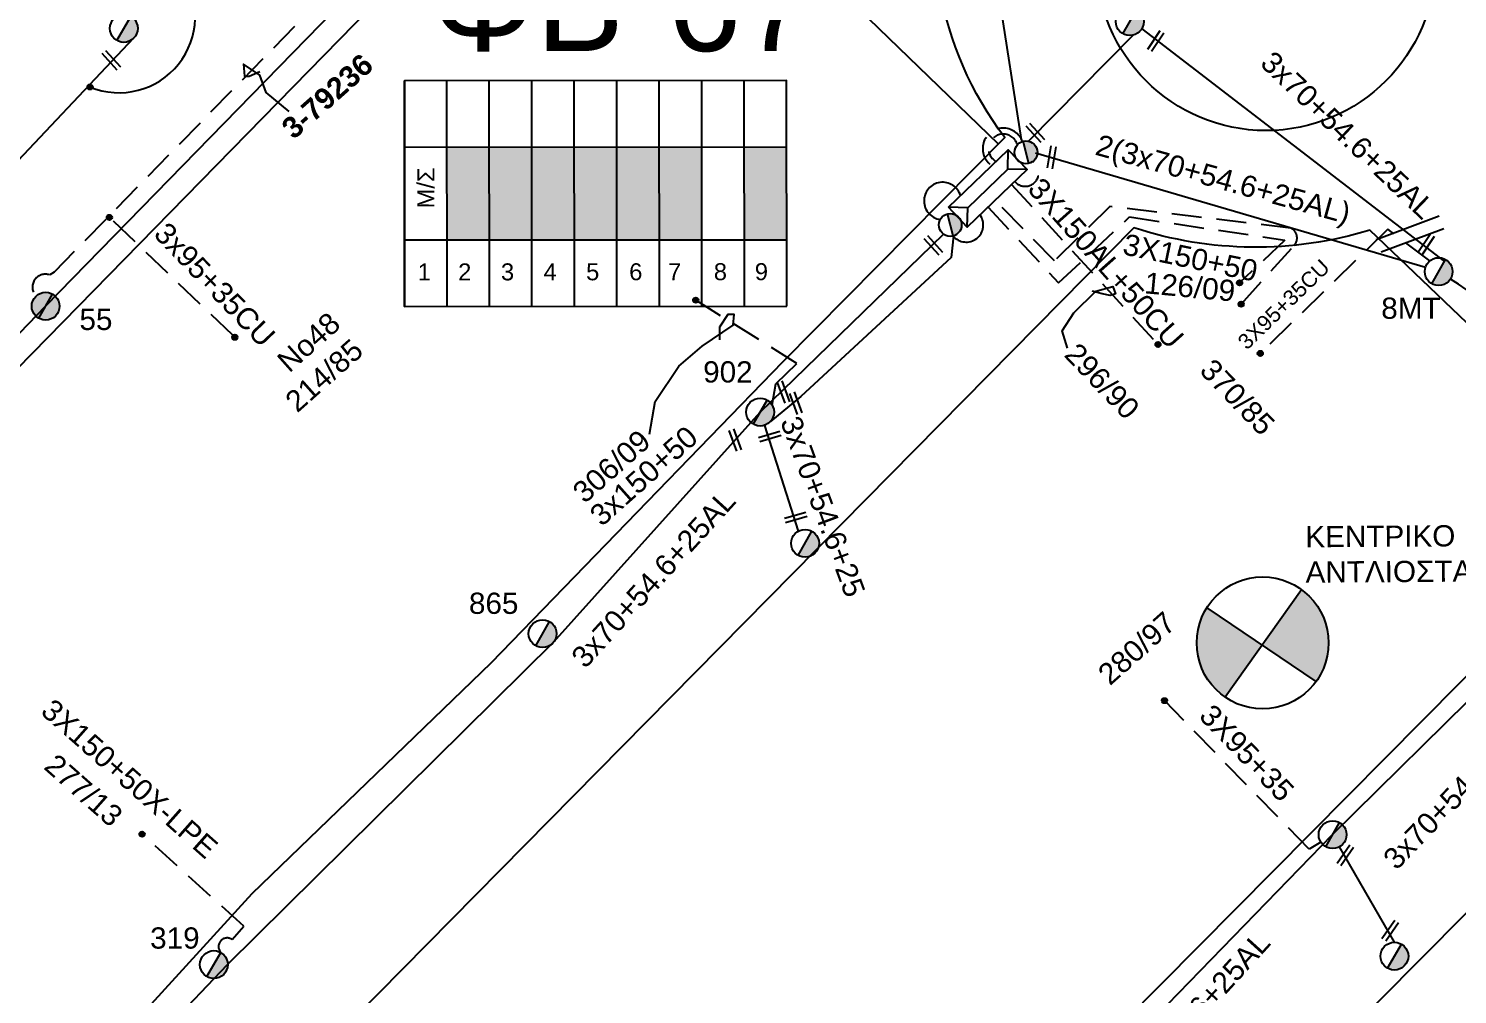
# Model space of a CAD drawing. Header units: millimetres. Extents: x -2449 to 9266, y 48 to 3905.
# Drawn here: x 7252.1 to 7373.2, y 2986.5 to 3068.4 of the extents above; entities that cross this region are included whole.
import ezdxf
from ezdxf.enums import TextEntityAlignment as Align

# ---------------------------------------------------------------- set-up
doc = ezdxf.new("R2010")
doc.units = ezdxf.units.MM
doc.linetypes.add('DASHED', pattern=[19.05, 12.7, -6.35])
for name, color, linetype in [('Άγνωστα', 7, 'Continuous'), ('Ασφαλειοκιβώτια Χ.Τ 9 αναχωρήσεων', 7, 'Continuous'), ('Επιγραφές - Σχήματα', 7, 'Continuous'), ('Καλώδια ΧΤ   3x150+50AL XLPE', 7, 'DASHED'), ('Καλώδια ΧΤ   3x150AL+50CU', 7, 'DASHED'), ('Καλώδια ΧΤ   3x150AL+50XLPE', 7, 'DASHED'), ('Καλώδια ΧΤ   3x95+35 CU', 7, 'DASHED'), ('Καλώδια ΧΤ   3x95+35 XLPE', 7, 'DASHED'), ('Μηχανική τομή', 7, 'Continuous'), ('Στύλος Ξύλινος', 7, 'Continuous'), ('Στύλος Ξύλινος @ 1', 7, 'Continuous'), ('Στύλος ΦΜ', 7, 'Continuous'), ('Στύλος ΦΜ @ 1', 7, 'Continuous'), ('Συνδέσεις', 7, 'Continuous'), ('Συνεστραμμένα ΧΤ   3x70+54.6+25 AL', 7, 'SYN_LINE'), ('Τομή', 7, 'Continuous'), ('Υποσταθμός εναέριος 2 στύλων', 7, 'Continuous'), ('Υποσταθμός πόλεως', 7, 'Continuous'), ('Υπόβαθρο ΔΕΗ', 7, 'Continuous'), ('Υπόγεια Καλώδια Δικτύου ΧΤ   .075', 7, 'DASHED')]:
    doc.layers.add(name, color=color, linetype=linetype)
doc.styles.add('arial', font='arial.ttf')
doc.styles.get("Standard").update_dxf_attribs({"font": 'arial.ttf'})
doc.linetypes.add('SYN_LINE', pattern='A,0.5,-0.0001,["/\\/\\/\\/",Standard,S=0.1,R=0,X=0,Y=-0.05],-0.25', length=0.7501)

# ---------------------------------------------------------------- blocks, each defined once
blk = doc.blocks.new('ΥΠΑΡΧΩΝ ΤΣΙΜΕΝΤΕΝΙΟΣ ΣΤΥΛΟΣ')
at = {"layer": 'Στύλος ΦΜ'}
blk.add_hatch(color=7, dxfattribs=at).paths.add_polyline_path([(-1.29, -2.28, 0.574793), (2.62, 0, 0.268822), (1.3, 2.27)])
at = {"layer": 'Στύλος ΦΜ', "color": 7}
blk.add_line((-1.29, -2.28), (1.3, 2.27), dxfattribs=at)
blk.add_circle((0, 0), 2.62, dxfattribs=at)
at = {"layer": 'Στύλος ΦΜ', "flags": 4}
for tag, p in [('ΑΡΙΘΜΟΣ', (-4.68, 8.05)), ('ΤΥΠΟΣ', (-4.91, 3.03))]:
    blk.add_attdef(tag, p, '', height=4, dxfattribs=at)
blk = doc.blocks.new('ΥΠΑΡΧΩΝ ΞΥΛΙΝΟΣ ΣΤΥΛΟΣ')
at = {"layer": 'Στύλος Ξύλινος'}
h = blk.add_hatch(color=7, dxfattribs=at)
h.paths.add_polyline_path([(-2.62, 0, 0.270008), (-1.29, -2.28), (1.3, 2.27, 0.576266)])
h.paths.add_polyline_path([(-1.29, -2.28, 0.574793), (2.62, 0, 0.268822), (1.3, 2.27)])
at = {"layer": 'Στύλος Ξύλινος', "color": 7}
blk.add_line((-1.29, -2.28), (1.3, 2.27), dxfattribs=at)
blk.add_circle((0, 0), 2.62, dxfattribs=at)
at = {"layer": 'Στύλος Ξύλινος', "flags": 4}
for tag, p in [('ΑΡΙΘΜΟΣ', (-4.91, 8.6)), ('ΤΥΠΟΣ', (-4.85, 3.39))]:
    blk.add_attdef(tag, p, '', height=4, dxfattribs=at)
blk = doc.blocks.new('ΥΠΟΣΤΑΘΜΟΣ ΕΝΑΕΡΙΟΣ ΕΠΙ 2 ΣΤΥΛΩΝ')
at = {"layer": 'Υποσταθμός εναέριος 2 στύλων', "linetype": 'Continuous'}
for points in [[(-11.97, -2.11, 0.574793), (-8.45, -0.07, 0.268822), (-9.64, 1.98)], [(9.68, -2.15, 0.574793), (13.19, -0.1, 0.268822), (12.01, 1.95)]]:
    blk.add_hatch(color=256, dxfattribs=at).paths.add_polyline_path(points)
for p, q in [((-11.97, -2.11), (-9.64, 1.98)), ((9.68, -2.15), (12.01, 1.95))]:
    blk.add_line(p, q, dxfattribs=at)
for centre in [(-10.81, -0.07), (10.84, -0.1)]:
    blk.add_circle(centre, 2.36, dxfattribs=at)
at = {"layer": 'Υποσταθμός πόλεως', "linetype": 'Continuous', "ltscale": 40}
blk.add_lwpolyline([(-8.57, 2.82), (8.57, 2.82), (8.57, -2.82), (-8.57, -2.82)], close=True, dxfattribs=at)
for points in [[(-5.75, 0), (-8.57, 2.82)], [(-8.57, -2.82), (-5.75, 0)], [(-5.75, 0), (5.75, 0)], [(5.75, 0), (8.57, 2.82)], [(8.57, -2.82), (5.75, 0)]]:
    blk.add_lwpolyline(points, dxfattribs=at)
at = {"layer": 'Υποσταθμός εναέριος 2 στύλων', "ltscale": 40, "flags": 1}
for tag, p in [('ΜΕΤΑΣΧΗΜΑΤΙΣΜΟΣ', (14.09, 2.51)), ('ΙΣΧΥΣ', (14.07, -0.28)), ('ΑΡΙΘΜΟΣ', (14.19, -3))]:
    blk.add_attdef(tag, p, '', height=1.8, dxfattribs=at)
blk = doc.blocks.new('ΑΣΦΑΛΕΙΟΚΙΒΩΤΙΟ ΥΠΟΣΤΑΘΜΟΥ 9 ΑΝΑΧΩΡΗΣΕΩΝ')
at = {"layer": 'Ασφαλειοκιβώτια Χ.Τ 9 αναχωρήσεων', "ltscale": 40}
for p, q in [((-23.8, 40.36), (24.02, 40.36)), ((-9.72, 40.36), (-9.72, -40.64)), ((9.94, 40.36), (9.94, -40.64)), ((-23.8, 31.36), (24.02, 31.36)), ((-23.8, 22.36), (24.02, 22.36)), ((-23.8, 13.36), (24.02, 13.36)), ((-23.8, 4.36), (24.02, 4.36)), ((-23.8, -4.64), (24.02, -4.64)), ((-23.8, -13.64), (24.02, -13.64)), ((-23.8, -22.64), (24.02, -22.64)), ((-23.8, -31.64), (24.02, -31.64))]:
    blk.add_line(p, q, dxfattribs=at)
at = {"layer": 'Ασφαλειοκιβώτια Χ.Τ 9 αναχωρήσεων'}
blk.add_lwpolyline([(-23.8, -40.64), (24.02, -40.64), (24.02, 40.36), (-23.8, 40.36)], close=True, dxfattribs=at)
for s, p in [('1', (-18.29, 37.57)), ('2', (-18.29, 29)), ('3', (-18.29, 19.93)), ('4', (-18.29, 10.91)), ('5', (-18.29, 1.89)), ('6', (-18.29, -7.24)), ('7', (-18.29, -15.48)), ('8', (-18.29, -25.17)), ('9', (-18.29, -33.86))]:
    blk.add_text(s, height=3.6, rotation=270, dxfattribs=at).set_placement(p)
at = {"layer": 'Ασφαλειοκιβώτια Χ.Τ 9 αναχωρήσεων', "ltscale": 40}
for tag, height, p in [('ΟΝΟΜΑ', 5, (-0.16, 44.31)), ('ΚΕΙΜΕΝΟ 1', 2, (17.06, 35.59)), ('ΚΕΙΜΕΝΟ 2', 2, (17.06, 26.88)), ('ΚΕΙΜΕΝΟ 3', 2, (17.06, 17.69)), ('ΚΕΙΜΕΝΟ 4', 2, (17.06, 8.71)), ('ΚΕΙΜΕΝΟ 5', 2, (17.06, -0.13)), ('ΚΕΙΜΕΝΟ 6', 2, (17.06, -9.05)), ('ΚΕΙΜΕΝΟ 7', 2, (17.06, -18.13)), ('ΚΕΙΜΕΝΟ 8', 2, (17.06, -26.85)), ('ΚΕΙΜΕΝΟ 9', 2, (17.06, -35.99)), ('ΣΧ', 2, (-0.1, -42.64))]:
    blk.add_attdef(tag, text='', height=height, dxfattribs=at).set_placement(p, align=Align.MIDDLE_CENTER)
blk = doc.blocks.new('ΜΗΧΑΝΙΚΗ ΤΟΜΗ')
at = {"layer": 'Μηχανική τομή', "ltscale": 40}
for p, q in [((-1.89, 0.78), (1.89, 0.78)), ((1.89, 0), (-1.89, 0))]:
    blk.add_line(p, q, dxfattribs=at)
blk = doc.blocks.new('_ΣΥΝΔΕΣΗ')
at = {"layer": 'Συνδέσεις', "linetype": 'SYN_LINE', "ltscale": 40}
blk.add_hatch(color=256, dxfattribs=at).paths.add_polyline_path([(0.5, -0.01, 1), (-0.5, -0.01, 1)])
at = {"layer": 'Συνδέσεις'}
blk.add_circle((0, -0.01), 0.5, dxfattribs=at)
blk = doc.blocks.new('ΤΟΜΗ')
at = {"layer": 'Τομή', "ltscale": 40}
for p, q in [((-5.68, 0), (5.68, 0)), ((5.68, -2.33), (-5.68, -2.33))]:
    blk.add_line(p, q, dxfattribs=at)

msp = doc.modelspace()

# ---------------------------------------------------------------- hatches: boundary and pattern name
at = {"layer": 'Ασφαλειοκιβώτια Χ.Τ 9 αναχωρήσεων', "ltscale": 40}
for color, points in [(62, [(7287.54, 3058.35), (7287.54, 3050.49), (7291.14, 3050.49), (7291.14, 3058.35)]), (27, [(7291.14, 3058.35), (7291.14, 3050.49), (7294.74, 3050.49), (7294.74, 3058.35)]), (2, [(7294.74, 3058.35), (7294.74, 3050.49), (7298.34, 3050.5), (7298.34, 3058.36)]), (1, [(7298.34, 3058.36), (7298.34, 3050.5), (7301.94, 3050.5), (7301.94, 3058.36)]), (151, [(7301.94, 3058.36), (7301.94, 3050.5), (7305.54, 3050.5), (7305.54, 3058.36)]), (30, [(7305.54, 3058.36), (7305.54, 3050.5), (7309.14, 3050.5), (7309.14, 3058.37)]), (6, [(7312.74, 3058.37), (7312.74, 3050.51), (7316.34, 3050.51), (7316.34, 3058.37)])]:
    msp.add_hatch(color=color, dxfattribs=at).paths.add_polyline_path(points)
at = {"layer": 'Επιγραφές - Σχήματα'}
h = msp.add_hatch(color=1, dxfattribs=at)
h.paths.add_polyline_path([(7359.97, 3020.85), (7356.62, 3016.14), (7361.2, 3013.05, 0.158648), (7362.27, 3016.33, 0.239646)])
h.paths.add_polyline_path([(7356.62, 3016.14), (7351.95, 3019.3, 0.140748), (7351.1, 3016.33, 0.245453), (7353.49, 3011.75)])

# ---------------------------------------------------------------- linework, layer by layer
at = {"layer": 'Άγνωστα', "color": 6, "linetype": 'DASHED', "ltscale": 0.2}
for points in [[(7333.41, 3053.27), (7339.38, 3046.84), (7345.4, 3052.43), (7358.57, 3050.47)], [(7358.57, 3050.47), (7354.73, 3046.84)]]:
    msp.add_lwpolyline(points, dxfattribs=at)
msp.add_lwpolyline([(7354.86, 3045.04), (7359.36, 3050.03, 0.499613), (7359.07, 3051.49), (7343.73, 3053.32), (7339.04, 3048.71), (7334, 3053.84)], format="xyb", dxfattribs=at)
at = {"layer": 'Άγνωστα', "color": 1, "linetype": 'DASHED', "ltscale": 0.2}
for points in [[(7317.2, 3040.02), (7308.63, 3045.38)], [(7315.1, 3036.5), (7315.41, 3038.29), (7317.2, 3040.02)]]:
    msp.add_lwpolyline(points, dxfattribs=at)
at = {"layer": 'Άγνωστα', "color": 1, "linetype": 'SYN_LINE', "ltscale": 20}
msp.add_lwpolyline([(7314.09, 3035.89), (7314.09, 3035.88)], dxfattribs=at)
at = {"layer": 'Επιγραφές - Σχήματα', "linetype": 'Continuous', "ltscale": 0.2}
for points in [[(7274.16, 3061.37), (7272.23, 3062.99), (7271.69, 3064.45), (7270.31, 3065.37), (7270.38, 3064.37), (7270.77, 3064.37), (7271.69, 3064.76)], [(7340.14, 3041.3), (7339.68, 3042.77), (7340.68, 3044.3), (7342.53, 3046.15), (7343.99, 3046.54), (7344.22, 3045.92), (7343.76, 3045.77), (7343.07, 3045.92), (7342.22, 3046.15)], [(7304.72, 3034.01), (7305.18, 3036.78), (7307.19, 3039.79), (7309.19, 3041.48), (7311.81, 3043.25), (7311.88, 3044.17), (7311.34, 3044.17), (7310.65, 3043.09), (7310.65, 3042.02)]]:
    msp.add_lwpolyline(points, dxfattribs=at)
at = {"layer": 'Επιγραφές - Σχήματα', "color": 1}
for points in [[(7353.49, 3011.75), (7359.97, 3020.85)], [(7351.95, 3019.3), (7361.2, 3013.05)]]:
    msp.add_lwpolyline(points, dxfattribs=at)
msp.add_circle((7356.68, 3016.33), 5.59, dxfattribs=at)
at = {"layer": 'Επιγραφές - Σχήματα', "linetype": 'Continuous', "ltscale": 0.2}
msp.add_arc((7259.75, 3069.43), 6.47, 247.6656, 34.8335, dxfattribs=at)
at = {"layer": 'Επιγραφές - Σχήματα', "color": 2, "linetype": 'DASHED', "ltscale": 0.2}
msp.add_arc((7334.69, 3058.22), 1.74, 20.0398, 236.1669, dxfattribs=at)
at = {"layer": 'Επιγραφές - Σχήματα', "color": 27, "linetype": 'DASHED', "ltscale": 0.2}
msp.add_arc((7334.69, 3058.22), 1.24, 14.7457, 240.7358, dxfattribs=at)
at = {"layer": 'Επιγραφές - Σχήματα', "color": 62, "linetype": 'DASHED', "ltscale": 0.2}
msp.add_arc((7336.55, 3056.18), 1.15, 219.9801, 55.4995, dxfattribs=at)
at = {"layer": 'Καλώδια ΧΤ   3x150+50AL XLPE', "color": 30, "linetype": 'DASHED', "ltscale": 0.2}
msp.add_lwpolyline([(7268.37, 2990.1, -0.885439), (7269.34, 2991.19), (7270.34, 2992.31), (7261.71, 3000.12)], format="xyb", dxfattribs=at)
at = {"layer": 'Καλώδια ΧΤ   3x150AL+50CU', "color": 151, "ltscale": 0.2}
msp.add_lwpolyline([(7335.4, 3055.19), (7347.81, 3041.62)], dxfattribs=at)
at = {"layer": 'Καλώδια ΧΤ   3x95+35 CU', "color": 86, "ltscale": 0.2}
msp.add_lwpolyline([(7370.84, 3048.7), (7367.29, 3051.4), (7356.48, 3040.86)], dxfattribs=at)
at = {"layer": 'Καλώδια ΧΤ   3x95+35 XLPE', "color": 30, "ltscale": 0.2}
msp.add_lwpolyline([(7361.61, 2999.45), (7360.63, 2998.85), (7348.35, 3011.44)], dxfattribs=at)
at = {"layer": 'Συνεστραμμένα ΧΤ   3x70+54.6+25 AL', "color": 2, "ltscale": 20}
msp.add_line((7336.25, 3059.01), (7332.27, 3084.44), dxfattribs=at)
at = {"layer": 'Συνεστραμμένα ΧΤ   3x70+54.6+25 AL', "color": 62, "ltscale": 20}
for p, q in [((7213.61, 3017.48), (7261.02, 3067.6)), ((7370.48, 3048.15), (7337.43, 3057.83))]:
    msp.add_line(p, q, dxfattribs=at)
at = {"layer": 'Συνεστραμμένα ΧΤ   3x70+54.6+25 AL', "color": 27, "ltscale": 20}
msp.add_line((7346.43, 3068.38), (7372.09, 3048.65), dxfattribs=at)
at = {"layer": 'Συνεστραμμένα ΧΤ   3x70+54.6+25 AL', "color": 30, "ltscale": 20}
for p, q in [((7314.09, 3035.89), (7329.63, 3050.97)), ((7296.58, 3016.38), (7314.09, 3035.89)), ((7362.61, 3000.08), (7391.11, 3028.22)), ((7268.96, 2989.07), (7296.58, 3016.38)), ((7334.79, 2971.49), (7362.61, 3000.08)), ((7238.32, 2957.07), (7268.96, 2989.07))]:
    msp.add_line(p, q, dxfattribs=at)
at = {"layer": 'Συνεστραμμένα ΧΤ   3x70+54.6+25 AL', "color": 7, "linetype": 'SYN_LINE', "ltscale": 20}
msp.add_lwpolyline([(7184.42, 2971.96), (7204.05, 2993.16), (7222.56, 3012.71), (7253.53, 3044.87), (7294.33, 3086.68), (7294.33, 3086.69)], dxfattribs=at)
at = {"layer": 'Συνεστραμμένα ΧΤ   3x70+54.6+25 AL', "color": 27, "linetype": 'SYN_LINE', "ltscale": 15}
msp.add_lwpolyline([(7336.84, 3058.85), (7345.71, 3067.85)], dxfattribs=at)
at = {"layer": 'Συνεστραμμένα ΧΤ   3x70+54.6+25 AL', "color": 1, "linetype": 'DASHED', "ltscale": 20}
msp.add_lwpolyline([(7332.72, 3052.61), (7332.72, 3052.61, -0.966651), (7330.44, 3050.82)], format="xyb", dxfattribs=at)
at = {"layer": 'Συνεστραμμένα ΧΤ   3x70+54.6+25 AL', "color": 1, "linetype": 'SYN_LINE', "ltscale": 20}
msp.add_lwpolyline([(7330.47, 3050.83), (7330.27, 3048.99), (7317.55, 3037.22), (7314.96, 3035.1)], dxfattribs=at)
at = {"layer": 'Συνεστραμμένα ΧΤ   3x70+54.6+25 AL', "color": 1, "linetype": 'SYN_LINE', "ltscale": 10}
msp.add_lwpolyline([(7314.45, 3034.77), (7317.32, 3025.8)], dxfattribs=at)
at = {"layer": 'Συνεστραμμένα ΧΤ   3x70+54.6+25 AL', "color": 30, "linetype": 'SYN_LINE', "ltscale": 10}
msp.add_lwpolyline([(7367.85, 2990.96), (7363.19, 2999.06)], dxfattribs=at)
at = {"layer": 'Συνεστραμμένα ΧΤ   3x70+54.6+25 AL', "color": 30, "linetype": 'DASHED', "ltscale": 20}
msp.add_arc((7329.56, 3053.79), 1.58, 16.2186, 262.7185, dxfattribs=at)
at = {"layer": 'Συνεστραμμένα ΧΤ   3x70+54.6+25 AL', "color": 62, "ltscale": 20}
msp.add_arc((7338.6, 2994.01), 63.09, 34.088, 57.399, dxfattribs=at)
at = {"layer": 'Υπόβαθρο ΔΕΗ'}
for points in [[(7330.2, 3085.63), (7312.27, 3102.06), (7208.09, 2995.62), (7195.06, 2982.31), (7227.23, 2949.24), (7253.35, 2975.72), (7271.03, 2995.09), (7291.3, 3014.65), (7316.04, 3040.17), (7334.83, 3059.17, -0.242772), (7330.2, 3085.63, -4.425587)], [(7236.27, 2940.55), (7244.75, 2931.98), (7246.08, 2929.62), (7252.41, 2923.72, 0.393615), (7257.3, 2923.72, -0.208693), (7280.26, 2935.25), (7281.52, 2935.25, 0.035562), (7297.51, 2936.39), (7389.22, 3028.9), (7365.77, 3051.32, -0.15492), (7345.75, 3051.52), (7236.27, 2940.55)]]:
    msp.add_lwpolyline(points, format="xyb", dxfattribs=at)
for points in [[(7334.28, 3058.61), (7319.1, 3073.31)], [(7316.42, 2900.53), (7336.7, 2921.65), (7319.6, 2938.66), (7399.14, 3018.83)]]:
    msp.add_lwpolyline(points, dxfattribs=at)
msp.add_circle((7356.96, 3074.12), 14.37, dxfattribs=at)
at = {"layer": 'Υπόγεια Καλώδια Δικτύου ΧΤ   .075', "color": 7, "linetype": 'DASHED', "ltscale": 0.2}
msp.add_lwpolyline([(7295.52, 3108.07), (7295.56, 3106.98, 0.467857), (7298.74, 3104.52), (7304.55, 3098.09), (7294.86, 3088.47), (7294.35, 3088.47, 0.401267), (7290.61, 3084.9), (7254.26, 3047.76), (7253.88, 3047.52, 0.786469), (7252.71, 3045.72, -37.232368)], format="xyb", dxfattribs=at)
msp.add_lwpolyline([(7269.39, 3042.41), (7258.87, 3052.47)], dxfattribs=at)

# ---------------------------------------------------------------- block references
at = {"layer": 'Ασφαλειοκιβώτια Χ.Τ 9 αναχωρήσεων', "xscale": 0.3999999999999978, "yscale": 0.3999999999999978, "zscale": 0.3999999999999978, "rotation": 90.04672636083615}
msp.add_blockref('ΑΣΦΑΛΕΙΟΚΙΒΩΤΙΟ ΥΠΟΣΤΑΘΜΟΥ 9 ΑΝΑΧΩΡΗΣΕΩΝ', (7300.09, 3054.38), dxfattribs=at)
at = {"layer": 'Μηχανική τομή'}
for p, xscale, yscale, zscale, rotation in [((7347.79, 3067.23), 0.5000000000000429, 0.5000000000000429, 0.5000000000000429, 56.48871402949982), ((7259.25, 3065.84), 0.4999999999999994, 0.4999999999999994, 0.4999999999999994, 132.4503232381856), ((7337.56, 3059.69), 0.4999999999999994, 0.4999999999999994, 0.4999999999999994, 132.4503232381856), ((7338.99, 3057.45), 0.4999999999999798, 0.4999999999999798, 0.4999999999999798, 80.32856029211506), ((7328.92, 3050.15), 0.4999999999999994, 0.4999999999999994, 0.4999999999999994, 132.4503232381856), ((7370.68, 3049.98), 0.5000000000000429, 0.5000000000000429, 0.5000000000000429, 56.48871402949982), ((7316.25, 3037.66), 0.5000000000000034, 0.5000000000000034, 0.5000000000000034, 110.1155379365395), ((7317.31, 3036.72), 0.5000000000000034, 0.5000000000000034, 0.5000000000000034, 110.1155379365395), ((7312.16, 3033.59), 0.5000000000000034, 0.5000000000000034, 0.5000000000000034, 110.1155379365395), ((7314.96, 3033.64), 0.4999999999999981, 0.4999999999999981, 0.4999999999999981, 16.21452822268397), ((7317.16, 3026.78), 0.4999999999999981, 0.4999999999999981, 0.4999999999999981, 16.21452822268397), ((7363.84, 2998.21), 0.4999999999999764, 0.4999999999999764, 0.4999999999999764, 55.25691153017176), ((7367.65, 2991.83), 0.4999999999999764, 0.4999999999999764, 0.4999999999999764, 55.25691153017176)]:
    msp.add_blockref('ΜΗΧΑΝΙΚΗ ΤΟΜΗ', p, dxfattribs=dict(at, xscale=xscale, yscale=yscale, zscale=zscale, rotation=rotation))
at = {"layer": 'Στύλος Ξύλινος @ 1', "ltscale": 40}
ref = msp.add_blockref('ΥΠΑΡΧΩΝ ΞΥΛΙΝΟΣ ΣΤΥΛΟΣ', (7253.53, 3044.87), dxfattribs=dict(at, xscale=0.4499999999998181, yscale=0.4499999999998181, zscale=0.4499999999998181))
ref.add_attrib('ΤΥΠΟΣ', '55', (7256.4, 3042.85), dxfattribs={"layer": 'Στύλος Ξύλινος', "height": 1.8, "flags": 4})
at = {"layer": 'Στύλος ΦΜ @ 1', "ltscale": 40}
ref = msp.add_blockref('ΥΠΑΡΧΩΝ ΤΣΙΜΕΝΤΕΝΙΟΣ ΣΤΥΛΟΣ', (7260.16, 3068.41), dxfattribs=dict(at, xscale=0.4499999999998181, yscale=0.4499999999998181, zscale=0.4499999999998181))
ref.add_attrib('ΤΥΠΟΣ', '119Α', (7257.41, 3073.32), dxfattribs={"layer": 'Στύλος ΦΜ', "height": 1.8, "flags": 4})
ref = msp.add_blockref('ΥΠΑΡΧΩΝ ΤΣΙΜΕΝΤΕΝΙΟΣ ΣΤΥΛΟΣ', (7345.42, 3068.99), dxfattribs=dict(at, xscale=0.4499999999998181, yscale=0.4499999999998181, zscale=0.4499999999998181))
ref.add_attrib('ΤΥΠΟΣ', '9ΜΤ', (7343.21, 3070.36), dxfattribs={"layer": 'Στύλος ΦΜ', "height": 1.8, "flags": 4})
ref = msp.add_blockref('ΥΠΑΡΧΩΝ ΤΣΙΜΕΝΤΕΝΙΟΣ ΣΤΥΛΟΣ', (7371.6, 3047.8), dxfattribs=dict(at, xscale=0.4499999999998181, yscale=0.4499999999998181, zscale=0.4499999999998181))
ref.add_attrib('ΤΥΠΟΣ', '8ΜΤ', (7366.73, 3043.8), dxfattribs={"layer": 'Στύλος ΦΜ', "height": 1.8, "flags": 4})
ref = msp.add_blockref('ΥΠΑΡΧΩΝ ΤΣΙΜΕΝΤΕΝΙΟΣ ΣΤΥΛΟΣ', (7314.09, 3035.89), dxfattribs=dict(at, xscale=0.4499999999998181, yscale=0.4499999999998181, zscale=0.4499999999998181))
ref.add_attrib('ΤΥΠΟΣ', '902', (7309.26, 3038.4), dxfattribs={"layer": 'Στύλος ΦΜ', "height": 1.8, "flags": 4})
at = {"layer": 'Στύλος ΦΜ @ 1', "ltscale": 40, "xscale": 0.4499999999998181, "yscale": 0.4499999999998181, "zscale": 0.4499999999998181}
for p in [(7317.9, 3024.77), (7362.61, 3000.08), (7367.85, 2989.78)]:
    msp.add_blockref('ΥΠΑΡΧΩΝ ΤΣΙΜΕΝΤΕΝΙΟΣ ΣΤΥΛΟΣ', p, dxfattribs=at)
at = {"layer": 'Στύλος ΦΜ @ 1', "ltscale": 40}
ref = msp.add_blockref('ΥΠΑΡΧΩΝ ΤΣΙΜΕΝΤΕΝΙΟΣ ΣΤΥΛΟΣ', (7295.65, 3017.11), dxfattribs=dict(at, xscale=0.4499999999998181, yscale=0.4499999999998181, zscale=0.4499999999998181))
ref.add_attrib('ΤΥΠΟΣ', '865', (7289.41, 3018.79), dxfattribs={"layer": 'Στύλος ΦΜ', "height": 1.8, "flags": 4})
ref = msp.add_blockref('ΥΠΑΡΧΩΝ ΤΣΙΜΕΝΤΕΝΙΟΣ ΣΤΥΛΟΣ', (7267.79, 2989.07), dxfattribs=dict(at, xscale=0.4499999999998181, yscale=0.4499999999998181, zscale=0.4499999999998181))
ref.add_attrib('ΤΥΠΟΣ', '319', (7262.39, 2990.42), dxfattribs={"layer": 'Στύλος ΦΜ', "height": 1.8, "flags": 4})
at = {"layer": 'Συνδέσεις', "xscale": 0.4500000000000455, "yscale": 0.4500000000000455, "zscale": 0.4500000000000455}
for p in [(7257.3, 3063.45), (7258.94, 3052.4), (7354.73, 3046.85), (7308.63, 3045.38), (7354.86, 3045.04), (7269.57, 3042.24), (7347.81, 3041.63), (7356.48, 3040.87), (7348.36, 3011.44), (7261.71, 3000.12)]:
    msp.add_blockref('_ΣΥΝΔΕΣΗ', p, dxfattribs=at)
at = {"layer": 'Τομή', "xscale": 0.5000000000000212, "yscale": 0.5000000000000212, "zscale": 0.5000000000000212, "rotation": 200.5492053993592}
msp.add_blockref('ΤΟΜΗ', (7369.38, 3050.43), dxfattribs=at)
at = {"layer": 'Υποσταθμός εναέριος 2 στύλων', "xscale": 0.4103113586094738, "yscale": 0.4103113586094738, "zscale": 0.4103113586094738, "rotation": 43.85232471469967}
msp.add_blockref('ΥΠΟΣΤΑΘΜΟΣ ΕΝΑΕΡΙΟΣ ΕΠΙ 2 ΣΤΥΛΩΝ', (7333.38, 3054.85), dxfattribs=at)

# ---------------------------------------------------------------- texts
at = {"layer": 'Άγνωστα', "linetype": 'SYN_LINE', "ltscale": 20, "char_height": 1.8, "width": 69.1904, "attachment_point": 1, "style": 'arial'}
for s, insert, rotation in [('\\A1;3x95+35CU', (7263.9, 3052.14), 313.8352), ('3X150+50', (7345.09, 3051.04), 348.3072)]:
    msp.add_mtext(s, dxfattribs=dict(at, insert=insert, rotation=rotation))
at = {"layer": 'Επιγραφές - Σχήματα', "insert": (7286.17, 3074.49), "char_height": 8, "width": 103.4348, "attachment_point": 1}
msp.add_mtext('ΦΒ-67', dxfattribs=at)
at = {"layer": 'Επιγραφές - Σχήματα', "linetype": 'SYN_LINE', "ltscale": 20, "attachment_point": 1, "style": 'arial'}
for s, insert, char_height, width, rotation in [('{\\fArial|b1|i0|c0|p34;3-79236}', (7273.36, 3060.28), 1.8, 69.1904, 41.6909), ('\\A1;M/Σ', (7285.03, 3053.16), 1.44, 55.3523, 89.7169), ('126/09', (7346.77, 3047.76), 1.8, 69.1904, 354.683), ('Nο48', (7272.98, 3040.5), 1.8, 69.1904, 41.6909), ('214/85', (7273.66, 3037.12), 1.8, 69.1904, 41.6909), ('296/90', (7341.07, 3041.92), 1.8, 69.1904, 313.8352), ('\\A1;370/85', (7352.54, 3040.57), 1.8, 69.1904, 313.8352), ('306/09', (7298.02, 3029.42), 1.8, 69.1904, 41.6909), ('3x150+50', (7299.47, 3027.47), 1.8, 69.1904, 41.6909), ('280/97', (7342.54, 3014), 1.8, 69.1904, 41.6909)]:
    msp.add_mtext(s, dxfattribs=dict(at, insert=insert, char_height=char_height, width=width, rotation=rotation))
at = {"layer": 'Επιγραφές - Σχήματα', "color": 1, "linetype": 'SYN_LINE', "ltscale": 20, "insert": (7360.29, 3026.23), "char_height": 1.8, "width": 69.1904, "attachment_point": 1, "rotation": 0.3788, "style": 'arial'}
msp.add_mtext('\\A1;ΚΕΝΤΡΙΚΟ \\PΑΝΤΛΙΟΣΤΑΣΙΟ', dxfattribs=at)
at = {"layer": 'Επιγραφές - Σχήματα', "ltscale": 0.2, "insert": (7254.48, 3007.07), "char_height": 1.8, "attachment_point": 1, "rotation": 318.5028}
msp.add_mtext_dynamic_manual_height_columns('277/13', width=19.9289, gutter_width=12.5, heights=[0], dxfattribs=at)
at = {"layer": 'Καλώδια ΧΤ   3x150AL+50CU', "ltscale": 0.2, "insert": (7338.01, 3055.93), "char_height": 1.8, "width": 69.1904, "attachment_point": 1, "rotation": 311.6944, "style": 'arial'}
msp.add_mtext('3X150AL+50CU', dxfattribs=at)
at = {"layer": 'Καλώδια ΧΤ   3x150AL+50XLPE', "ltscale": 0.2, "insert": (7254.21, 3011.73), "char_height": 1.8, "attachment_point": 1, "rotation": 318.5028}
msp.add_mtext_dynamic_manual_height_columns('3X150+50X-LPE', width=19.9289, gutter_width=12.5, heights=[0], dxfattribs=at)
at = {"layer": 'Καλώδια ΧΤ   3x95+35 CU', "ltscale": 40, "insert": (7354.44, 3042.03), "char_height": 1.3, "width": 69.1904, "attachment_point": 1, "rotation": 44.1525, "style": 'arial'}
msp.add_mtext('3X95+35CU', dxfattribs=at)
at = {"layer": 'Καλώδια ΧΤ   3x95+35 XLPE', "ltscale": 40, "insert": (7352.49, 3011.29), "char_height": 1.8, "width": 69.1904, "attachment_point": 1, "rotation": 313.8352, "style": 'arial'}
msp.add_mtext('3X95+35', dxfattribs=at)
at = {"layer": 'Συνεστραμμένα ΧΤ   3x70+54.6+25 AL', "style": 'arial'}
for s, rotation, p in [('3x70+54.6+25AL', 316.3099, (7356.37, 3065.34)), ('2(3x70+54.6+25AL)', 344.5768, (7342.39, 3057.73)), ('3x70+54.6+25AL', 47.7733, (7299.27, 3014.08)), ('3x70+54.6+25AL', 47.7733, (7344.58, 2976.63))]:
    msp.add_text(s, height=1.8, rotation=rotation, dxfattribs=at).set_placement(p)
at = {"layer": 'Συνεστραμμένα ΧΤ   3x70+54.6+25 AL', "linetype": 'SYN_LINE', "ltscale": 20, "char_height": 1.8, "width": 69.1904, "attachment_point": 1, "style": 'arial'}
for insert, rotation in [((7317.46, 3035.74), 290.3848), ((7366.73, 2998.24), 46.1416)]:
    msp.add_mtext('3x70+54.6+25', dxfattribs=dict(at, insert=insert, rotation=rotation))

doc.saveas('drawing.dxf')
